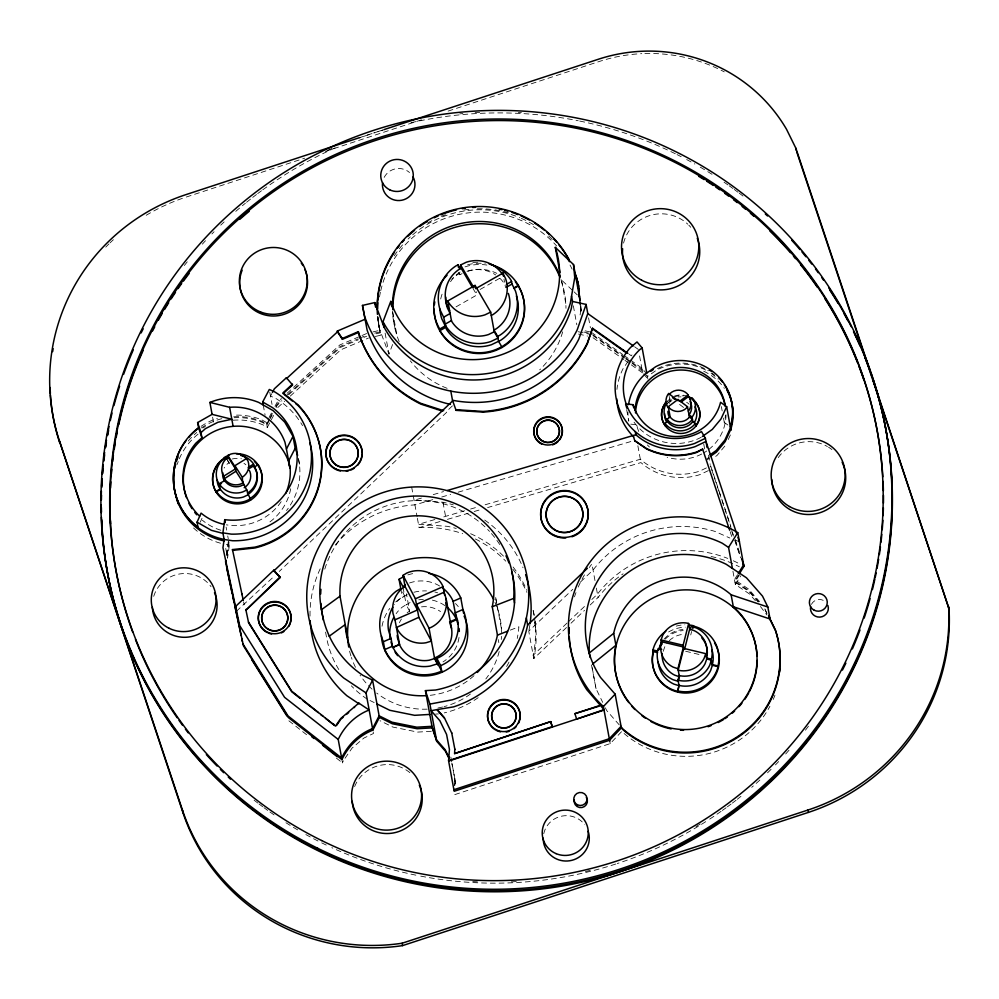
<?xml version="1.0" encoding="UTF-8"?>
<svg xmlns="http://www.w3.org/2000/svg" width="999" height="999" viewBox="0 0 999 999"><rect width="100%" height="100%" fill="white"/><g stroke="black" fill="none" stroke-linecap="round" stroke-linejoin="round"><path stroke-width="0.75" stroke-dasharray="5 3.75" d="M454.557 781.293L454.77 778.483M454.62 785.651L455.057 780.032M454.907 785.214L455.232 780.993M228.296 541.595L226.273 556.081M226.935 554.882L228.783 541.683L229.395 545.017L227.547 558.216L225.125 545.017M227.11 555.844L228.958 542.644A63.786 62.737 -10.4 0 1 225.974 542.182M580.082 314.935L580.819 310.664M690.734 634.939L691.608 631.493M336.438 758.154L342.532 762.936L343.306 760.776M663.161 651.398L664.847 646.653A22.852 22.477 -10.4 0 1 667.257 642.906M377.697 317.432A101.848 100.175 -10.4 0 0 379.72 329.595L388.961 354.083L392.819 343.918M200.287 522.127L202.01 518.256M728.283 439.51L731.418 432.692M271.778 393.656L270.504 396.079L275.524 398.264A78.059 76.773 -10.4 0 1 302.535 425.649M233.104 420.229A63.786 62.737 -10.4 0 1 262.799 424.787L267.332 427.36L266.433 422.477L268.419 418.718M269.081 417.457L271.728 412.45M274.962 406.306L276.885 402.659L281.431 398.501M269.355 419.006L266.721 424.026L262.188 421.441A63.786 62.737 -10.4 0 0 230.994 417.033M270.017 417.757L273.326 411.488M275.899 406.643L277.173 404.208L281.718 400.05M269.543 419.98L266.895 424.987L262.362 422.402A63.786 62.737 -10.4 0 0 234.191 417.744M270.205 418.718L272.178 414.972M276.074 407.604L277.347 405.169L281.893 401.011M267.332 427.36L270.642 421.103M271.291 419.842L273.938 414.835M737.524 574.687L734.477 579.62L748.538 589.01L759.565 601.598M738.573 574.999L734.752 581.168L748.813 590.559L758.84 601.997M739.522 574.737L734.939 582.142L749 591.52L758.016 601.823M755.444 600.774L749.425 593.906L735.364 584.515L740.721 575.874M345.055 758.241L352.06 748.114L363.836 738.099L373.464 733.491L373.027 731.118M631.955 354.932L631.356 355.806L629.07 354.195M628.146 361.313L623.151 368.531A60.589 59.603 -10.4 0 0 616.932 389.41M724.799 446.128L717.082 455.407L713.348 458.054M667.832 403.084L669.53 401.074A16.096 15.834 -10.4 0 1 671.753 399.375M454.795 794.617L610.202 743.606L621.965 731.243L623.501 732.991A94.393 92.845 -10.4 0 0 769.917 706.281M236.488 611.176L274.75 575.749M452.372 405.906L446.478 411.513L446.628 412.312L279.27 571.44M566.508 627.497L533.791 658.591L528.758 631.168L572.752 589.348M580.644 581.843L593.056 570.042A111.289 109.453 -10.4 0 1 714.809 531.368L729.857 538.024M567.02 623.076L533.179 655.244A111.051 109.228 -10.4 0 0 534.515 617.832M568.144 622.002L586.188 604.845M591.833 599.487L597.464 594.118A111.289 109.453 -10.4 0 1 727.734 558.404M571.016 623.201L584.552 610.339M590.184 604.969L598.089 597.464A111.289 109.453 -10.4 0 1 623.114 573.801M287.1 393.306L339.885 344.917L360.627 336.089M287.387 394.855L340.159 346.466L358.154 338.823M288.699 394.78L340.347 347.44L358.329 339.785M277.784 407.555L284.59 401.311M290.259 396.116L340.784 349.812L368.444 338.037M706.518 459.128L709.003 457.355M706.693 460.089L709.178 458.329M410.089 602.509L406.243 604.907L402.872 586.525M407.117 612.662L409.615 611.126L406.431 593.781M407.217 594.555L397.565 600.362A43.207 42.507 -10.4 0 0 395.429 602.172M480.094 289.473L502.147 276.898M456.056 306.843L476.81 295.017L476.211 291.696M458.566 272.54L459.84 274.713L462.225 273.564M227.847 460.539L228.908 462.774A13.874 13.636 -10.4 0 0 224.126 468.069M706.393 467.919L699.6 471.178A60.589 59.603 -10.4 0 1 640.334 459.253L484.003 505.107M708.366 470.616L700.212 474.525A60.589 59.603 -10.4 0 1 640.946 462.599L487.599 507.579M362.013 335.502L367.545 333.154M359.528 338.224L366.446 335.289M363.861 337.425L366.633 336.251M510.314 630.119L518.881 626.785A97.128 95.529 -10.4 0 1 517.232 638.448M359.003 137.825L372.327 133.441A395.729 389.223 -10.4 0 0 359.315 138.024M382.679 130.045L373.801 132.967A395.729 389.223 -10.4 0 1 384.053 129.745M186.301 197.028L304.645 158.179M325.349 151.386L421.503 119.83M448.139 111.089L599.025 61.563A159.478 156.855 -10.4 0 1 641.783 53.659M421.441 498.089L414.073 500.249L442.969 502.247A111.051 109.228 -10.4 0 1 453.296 504.845M433.229 494.63L443.544 491.595M432.792 499.637L414.922 504.87A111.051 109.228 -10.4 0 0 334.403 546.091M441.72 497.015L450.661 494.393M458.104 492.207L633.778 440.684M434.877 519.517L418.494 524.325L447.39 526.323A111.051 109.228 -10.4 0 1 456.256 528.483M443.806 516.895L464.647 510.789M470.604 509.04L478.046 506.855M417.395 518.331L419.105 527.659L441.446 521.116M447.402 519.368L468.244 513.249M474.2 511.5L481.643 509.328M373.014 331.893L379.857 330.319A101.848 100.175 -10.4 0 1 377.672 316.608M374.662 333.129L380.132 331.868A101.848 100.175 -10.4 0 1 377.834 316.608M376.211 333.778L380.307 332.829A101.848 100.175 -10.4 0 1 378.022 317.582M375.287 336.463L380.744 335.214A101.848 100.175 -10.4 0 1 378.284 316.858M435.576 714.085L438.461 713.91M431.356 731.293L417.682 732.092L392.894 727.072L380.032 720.729M630.806 424.15L636.813 424.812L637.287 427.36M585.164 330.844L589.685 331.83M583.94 332.055L588.461 333.054M578.084 331.693L591.658 334.677L592.095 337.063L623.726 359.49M578.521 334.066L587.574 336.064M685.639 651.248L701.822 655.132M735.276 540.009L739.435 541.845M370.005 700.511L374.175 702.572M266.433 422.477L261.9 419.892A63.786 62.737 -10.4 0 0 233.729 415.234M634.59 346.765L638.386 349.463M591.196 332.168L622.827 354.595M624.088 355.494L629.145 359.078M630.419 359.977L641.795 368.057L646.091 373.052M592.744 334.615L624.375 357.043M625.636 357.942L630.694 361.526M631.967 362.425L642.082 369.605L644.655 372.602M592.931 335.577L624.55 358.004M625.811 358.903L630.881 362.5M632.142 363.386L643.98 372.565M624.987 360.389L630.044 363.973M631.318 364.872L642.694 372.952L639.435 355.182M727.909 425.025L724.263 422.39A45.305 44.555 -10.4 0 0 725.436 415.172M683.541 407.455L678.758 403.796L678.471 402.185M667.594 401.773L669.605 403.321M288.886 720.803L308.391 736.126M562.325 280.756L573.039 290.859M574.1 291.87L577.31 294.905M760.451 606.493L766.795 614.934M619.28 724.912L606.705 710.551L605.369 707.829M644.842 373.564L647.414 376.573L656.318 370.254A52.36 51.498 -10.4 0 1 708.616 371.703M643.556 373.951L646.99 377.947M227.335 460.302L229.345 463.474L229.183 462.649M472.914 288.324L476.81 295.017M402.647 592.082L404.545 595.691L400.674 598.101A34.903 34.328 -10.4 0 0 394.48 604.707M409.652 611.363L406.193 604.657L402.322 607.08A34.903 34.328 -10.4 0 0 396.128 613.673M764.859 608.866L766.857 612.961M765.034 609.84L767.032 613.923M591.508 664.947L596.053 688.748L602.709 702.384M710.689 465.896L730.856 526.436M735.289 539.722L739.223 551.535M718.843 491.071L710.476 465.971L710.651 466.945M719.33 492.544L729.657 523.551M730.331 525.998L731.805 530.419M732.304 531.905L733.278 534.852M735.252 540.759L740.659 556.992M731.755 531.318L734.215 538.711M734.702 540.184L740.609 557.892M730.157 531.693L732.042 537.375M243.606 601.885L244.218 604.77M721.365 406.593L722.165 410.901M723.476 418.082L724.737 424.937M732.929 571.228L735.364 584.515M708.503 455.232L710.189 464.423M703.733 444.006L704.844 450.037M678.296 395.154L678.421 395.891M669.205 396.416L670.329 402.56M647.24 375.599L647.851 378.946M637.861 445.791L640.946 462.599M626.66 409.64L628.771 421.116A52.36 51.498 -10.4 0 1 627.946 412.1M588.573 317.869L590.409 327.872M573.339 305.819L576.823 324.8M561.7 281.281L565.846 303.858M561.263 279.745L561.675 282.005A86.638 85.215 -10.4 0 1 565.971 308.291M594.979 580.581L591.932 563.948A111.289 109.453 -10.4 0 0 589.273 567.544M596.366 588.099L598.089 597.464M609.765 741.233L610.202 743.606M592.195 667.769L596.053 688.748M503.996 279.171L504.545 282.18M505.107 285.177L505.569 287.724M534.552 622.277L536.001 630.132M459.84 274.713L459.627 273.589L457.592 274.563A39.111 38.462 -10.4 0 0 451.873 279.071M495.691 597.464L501.436 628.821M495.816 598.938L497.727 609.39M498.264 639.61L498.813 642.594M442.969 502.247L446.004 518.806M392.632 311.7L397.09 336.026M385.102 333.067L388.961 354.083M411.663 487.075L412.999 494.393M413.274 495.854L417.12 516.845M377.522 317.595L380.744 335.214M450.849 757.08L455.669 783.378L451.91 763.486L452.809 768.381M400.749 588.486L402.397 597.464M298.589 459.665L299.413 464.135M325.574 632.117L326.673 638.074A97.128 95.529 -10.4 0 0 340.347 671.99M342.095 760.564L342.532 762.936M269.767 392.12L272.028 404.395M263.224 404.995L265.097 415.184M212.6 417.132L213.574 422.415M226.111 527.122L226.661 530.107M227.735 535.963L228.247 538.748M580.756 305.432L581.443 312.662M580.594 305.944L581.143 311.725M580.407 306.318L581.106 312.212M726.023 414.81A45.305 44.555 -10.4 0 1 707.929 450.112M706.73 450.986A45.305 44.555 -10.4 0 1 704.258 452.584M701.685 454.021A45.305 44.555 -10.4 0 1 667.157 457.23M649.45 447.015A45.305 44.555 -10.4 0 1 647.389 444.955M638.736 431.481A45.305 44.555 -10.4 0 1 636.55 424.55M494.955 602.297A77.035 75.774 -10.4 0 1 501.273 639.497M499.213 651.523A77.035 75.774 -10.4 0 1 485.839 678.958M470.442 694.018A77.035 75.774 -10.4 0 1 444.08 706.63M442.582 707.005A77.035 75.774 -10.4 0 1 437.999 707.979M427.235 709.153A77.035 75.774 -10.4 0 1 376.71 693.081M372.04 689.148A77.035 75.774 -10.4 0 1 360.09 675.212M355.482 667.295A77.035 75.774 -10.4 0 1 351.386 657.417M350.924 655.981A77.035 75.774 -10.4 0 1 349.35 650.087M290.697 488.761A54.158 53.272 -10.4 0 1 268.194 523.139M220.816 530.244A54.158 53.272 -10.4 0 1 202.372 520.229M562.687 331.83A86.638 85.215 -10.4 0 1 539.697 369.842M447.115 388.324A86.638 85.215 -10.4 0 1 410.339 360.864M399.163 341.583A86.638 85.215 -10.4 0 1 392.919 314.173L392.507 311.913A86.638 85.215 -10.4 0 0 396.678 333.766M229.395 545.017A63.786 62.737 -10.4 0 1 226.411 544.567M220.492 543.219A63.786 62.737 -10.4 0 1 191.159 525.561M177.235 464.385A63.786 62.737 -10.4 0 1 178.209 461.55M179.308 458.778A63.786 62.737 -10.4 0 1 199.55 432.992M703.721 371.241A52.36 51.498 -10.4 0 1 724.375 388.361M379.52 296.89A101.848 100.175 -10.4 0 1 380.382 292.307M380.719 290.796A101.848 100.175 -10.4 0 1 455.094 215.322A101.848 100.175 -10.4 0 1 556.718 246.041M570.017 265.035A101.848 100.175 -10.4 0 1 572.102 269.143M774.949 695.179A94.393 92.845 -10.4 0 1 773.226 699.437M711.113 556.505A111.289 109.453 -10.4 0 1 718.406 558.354M719.842 558.778A111.289 109.453 -10.4 0 1 739.322 566.783M310.015 616.083A111.051 109.228 -10.4 0 1 320.654 567.832M470.616 533.703A111.051 109.228 -10.4 0 1 504.133 556.755M513.124 567.02A111.051 109.228 -10.4 0 1 526.835 590.359M533.204 610.389A111.051 109.228 -10.4 0 1 534.29 616.333M535.127 621.178A111.051 109.228 -10.4 0 1 533.791 658.591M419.105 527.659A111.051 109.228 -10.4 0 1 462.712 533.691M475.337 538.973A111.051 109.228 -10.4 0 1 505.806 561.176M512.812 569.18A111.051 109.228 -10.4 0 1 526.848 592.32M533.141 610.776A111.051 109.228 -10.4 0 1 534.115 615.209M733.303 560.776A111.289 109.453 -10.4 0 1 740.034 564.148M657.479 368.594A52.36 51.498 -10.4 0 1 708.441 370.729M712.2 373.251A52.36 51.498 -10.4 0 1 714.585 375.112M427.772 222.927A101.848 100.175 -10.4 0 1 431.843 220.667M441.233 216.321A101.848 100.175 -10.4 0 1 445.404 214.735M464.011 210.027A101.848 100.175 -10.4 0 1 471.403 209.141M477.335 208.816A101.848 100.175 -10.4 0 1 493.531 209.678M495.005 209.89A101.848 100.175 -10.4 0 1 509.428 213.074M201.386 427.897A63.786 62.737 -10.4 0 1 222.04 418.618M327.722 150.262A395.729 389.223 -10.4 0 1 331.955 148.302M459.802 113.861A395.729 389.223 -10.4 0 1 462.862 113.561M475.112 112.65A395.729 389.223 -10.4 0 1 479.695 112.4M518.306 112.4A395.729 389.223 -10.4 0 1 521.416 112.562M700.299 823.988A386.963 380.607 -10.4 0 1 694.992 827.184M590.247 870.341A386.963 380.607 -10.4 0 1 584.178 871.815M516.321 881.58A386.963 380.607 -10.4 0 1 510.152 881.88M477.435 881.817A386.963 380.607 -10.4 0 1 472.739 881.593M188.212 441.034A63.786 62.737 -10.4 0 1 196.753 432.48M202.822 428.022A63.786 62.737 -10.4 0 1 205.407 426.436M711.138 373.339A52.36 51.498 -10.4 0 1 718.119 379.121M394.23 255.844A101.848 100.175 -10.4 0 1 403.771 243.519M408.104 239.023A101.848 100.175 -10.4 0 1 410.352 236.888M412.662 234.827A101.848 100.175 -10.4 0 1 519.88 217.72M521.316 218.331A101.848 100.175 -10.4 0 1 533.753 224.825M548.676 236.001A101.848 100.175 -10.4 0 1 553.146 240.297M529.845 625.274A111.051 109.228 -10.4 0 1 528.758 631.168M484.69 520.054A111.051 109.228 -10.4 0 1 523.001 567.682M281.169 501.685A54.158 53.272 -10.4 0 1 226.373 524.825M298.364 458.266A63.786 62.737 -10.4 0 1 286.513 510.551M201.099 426.348A63.786 62.737 -10.4 0 1 217.37 418.344M701.198 437.287A52.36 51.498 -10.4 0 1 632.717 420.304M508.991 662.087A97.128 95.529 -10.4 0 1 506.143 667.32M478.184 697.664A97.128 95.529 -10.4 0 1 444.28 712.899M367.22 699.138A97.128 95.529 -10.4 0 1 351.336 685.826M473.988 675.686A77.035 75.774 -10.4 0 1 426.298 695.641M574.487 596.828A111.289 109.453 -10.4 0 1 575.973 592.594M578.209 587.075A111.289 109.453 -10.4 0 1 585.127 573.813M324.787 569.093A97.128 95.529 -10.4 0 1 396.278 503.071A97.128 95.529 -10.4 0 1 489.498 531.393M491.458 533.566A97.128 95.529 -10.4 0 1 501.061 546.653M686.625 402.297A12.238 12.025 -10.4 0 1 689.135 404.22M644.892 53.546A159.478 156.855 -10.4 0 1 724.263 71.841M105.769 247.103A197.864 194.618 -10.4 0 1 108.978 243.881M110.077 242.832A197.864 194.618 -10.4 0 1 113.386 239.71M146.204 215.272A197.864 194.618 -10.4 0 1 184.865 197.502M184.34 265.509A395.729 389.223 -10.4 0 1 187.25 261.838M202.36 244.143A395.729 389.223 -10.4 0 1 205.494 240.722M211.9 233.966A395.729 389.223 -10.4 0 1 214.073 231.743M220.742 225.162A395.729 389.223 -10.4 0 1 224.138 221.915M235.764 211.376A395.729 389.223 -10.4 0 1 245.367 203.259M246.591 202.273A395.729 389.223 -10.4 0 1 251.498 198.351M252.735 197.377A395.729 389.223 -10.4 0 1 256.468 194.518M257.73 193.569A395.729 389.223 -10.4 0 1 261.488 190.759M262.762 189.835A395.729 389.223 -10.4 0 1 336.376 147.352M410.989 122.702A395.729 389.223 -10.4 0 1 578.234 120.767M579.757 121.066A395.729 389.223 -10.4 0 1 675.649 153.908M677.022 154.595A395.729 389.223 -10.4 0 1 681.168 156.693M686.663 159.565A395.729 389.223 -10.4 0 1 694.854 164.048M700.262 167.158A395.729 389.223 -10.4 0 1 713.611 175.312M724.063 182.23A395.729 389.223 -10.4 0 1 727.921 184.902M729.195 185.802A395.729 389.223 -10.4 0 1 733.004 188.536M734.265 189.46A395.729 389.223 -10.4 0 1 738.024 192.258M739.272 193.194A395.729 389.223 -10.4 0 1 742.981 196.041M678.296 397.003A16.096 15.834 -10.4 0 1 681.093 396.865M669.742 402.26A16.096 15.834 -10.4 0 1 671.977 400.562M666.458 402.122A19.181 18.869 -10.4 0 1 671.328 398.239M673.576 397.152A19.181 18.869 -10.4 0 1 683.428 395.916M674.612 395.979A19.181 18.869 -10.4 0 1 686.95 396.029M354.633 786.575A35.027 34.453 -10.4 0 1 410.427 773.126M811.413 604.37A8.954 8.816 -10.4 0 1 825.374 601.71M543.743 833.753A23.039 22.665 -10.4 0 1 584.74 824.712M153.721 596.341A32.405 31.868 -10.4 0 1 211.039 586.688M382.03 626.223A43.207 42.507 -10.4 0 1 389.76 608.416M413.898 592.257A43.207 42.507 -10.4 0 1 426.511 590.909M434.877 592.045A43.207 42.507 -10.4 0 1 437.612 592.794M455.482 603.533A43.207 42.507 -10.4 0 1 458.279 606.63M668.618 631.955A33.479 32.93 -10.4 0 1 685.277 627.16M464.997 266.883A45.255 44.505 -10.4 0 1 486.9 265.06M384.178 177.372A16.284 16.009 -10.4 0 1 409.553 172.527M421.503 606.843A27.435 26.985 -10.4 0 1 440.534 611.575M418.793 599.825A34.903 34.328 -10.4 0 1 423.326 599.338M432.392 600.137A34.903 34.328 -10.4 0 1 444.805 605.544M623.563 243.107A38.649 38.012 -10.4 0 1 687.774 224.176M688.786 225.162A38.649 38.012 -10.4 0 1 690.734 227.273M778.258 457.604A37.013 36.414 -10.4 0 1 827.384 446.528M828.558 447.227A37.013 36.414 -10.4 0 1 831.93 449.587M409.528 582.979A34.903 34.328 -10.4 0 1 440.184 586.326M407.842 574.912A43.207 42.507 -10.4 0 1 414.71 573.264M459.028 637.437A34.903 34.328 -10.4 0 1 443.007 661.912M808.441 726.198A386.963 380.607 -10.4 0 1 803.745 732.379M788.998 750.249A386.963 380.607 -10.4 0 1 784.914 754.832M778.646 761.588A386.963 380.607 -10.4 0 1 775.436 764.922M771.091 769.33A386.963 380.607 -10.4 0 1 766.658 773.663M759.864 780.069A386.963 380.607 -10.4 0 1 751.723 787.337M740.946 796.353A386.963 380.607 -10.4 0 1 737.287 799.275M736.063 800.236A386.963 380.607 -10.4 0 1 732.354 803.084M731.118 804.02A386.963 380.607 -10.4 0 1 727.372 806.817M726.123 807.741A386.963 380.607 -10.4 0 1 722.339 810.464M721.078 811.35A386.963 380.607 -10.4 0 1 708.291 820.017M705.706 821.678A386.963 380.607 -10.4 0 1 617.27 863.548M615.796 864.023A386.963 380.607 -10.4 0 1 417.37 875.474M415.859 875.161A386.963 380.607 -10.4 0 1 331.83 847.676M326.248 845.067A386.963 380.607 -10.4 0 1 319.368 841.695M317.994 840.996A386.963 380.607 -10.4 0 1 303.047 832.991M297.665 829.894A386.963 380.607 -10.4 0 1 285.739 822.614M274.076 814.884A386.963 380.607 -10.4 0 1 268.981 811.325M267.72 810.426A386.963 380.607 -10.4 0 1 263.961 807.679M262.712 806.755A386.963 380.607 -10.4 0 1 259.003 803.97M257.767 803.021A386.963 380.607 -10.4 0 1 254.108 800.174M232.218 459.003A20.23 19.893 -10.4 0 1 241.396 458.753M243.956 463.361A13.874 13.636 -10.4 0 1 245.891 464.772M669.243 640.721A22.852 22.477 -10.4 0 1 683.978 634.24M664.098 639.148A27.735 27.285 -10.4 0 1 682.979 629.507M665.259 639.135A27.735 27.285 -10.4 0 1 683.166 630.556M676.198 626.123A33.479 32.93 -10.4 0 1 684.839 624.812M399.413 622.789A27.435 26.985 -10.4 0 1 401.436 619.018M440.709 298.976A39.111 38.462 -10.4 0 1 443.456 290.771M468.032 271.216A31.606 31.081 -10.4 0 1 495.691 274.937M499.937 278.346A31.606 31.081 -10.4 0 1 504.308 283.566M450.537 281.718A31.606 31.081 -10.4 0 1 460.089 272.028M467.582 264.797A45.255 44.505 -10.4 0 1 485.202 263.624M466.995 271.278A39.111 38.462 -10.4 0 1 496.828 273.351M472.827 262.575A39.111 38.462 -10.4 0 1 480.107 262.275"/><path stroke-width="1.5" d="M732.417 568.431L728.558 547.427L722.289 543.244A94.393 92.845 -10.4 0 0 609.402 564.772A94.393 92.845 -10.4 0 0 600.649 677.584L615.159 694.155L621.353 727.896L609.59 740.259L454.183 791.27L448.563 760.664L449.438 749.425L446.578 734.427L439.86 720.691L431.131 710.714L437.187 709.565L444.38 717.769L451.773 733.179M454.582 753.608L550.636 721.628L454.582 753.608L454.82 749.113M222.902 532.867L224.738 519.655A63.786 62.737 -10.4 0 0 292.183 481.431A63.786 62.737 -10.4 0 0 272.515 407.617L262.675 401.998L269.293 389.473L274.313 391.658A78.059 76.773 -10.4 0 1 308.229 478.821A78.059 76.773 -10.4 0 1 231.318 534.14L222.902 532.867L224.113 539.46L222.952 547.714L236.488 611.176L235.614 606.443L273.763 570.179L280.332 577.459L245.929 610.177L280.207 576.76M225.786 563.124L226.174 560.377M571.553 296.104L572.539 301.448L571.278 308.753A101.848 100.175 -10.4 0 1 483.479 379.483A101.848 100.175 -10.4 0 1 384.003 327.06L374.762 302.585L362.462 305.419L367.12 330.07A115.397 113.499 -10.4 0 0 450.424 404.37M683.703 648.376L705.769 653.658L704.07 658.416A22.852 22.477 -10.4 0 1 678.995 670.404L678.196 670.129L683.703 648.376L683.129 645.254L688.636 623.501L687.824 623.226A22.852 22.477 -10.4 0 0 662.749 635.214L661.063 639.972L661.862 644.355M677.934 668.743L683.441 646.977L661.375 641.683L661.088 642.482A22.852 22.477 -10.4 0 0 673.114 667.107L677.934 668.743L679.407 676.748L678.246 681.33L673.039 679.72A27.735 27.285 -10.4 0 1 657.642 650.237L658.179 648.563L661.675 649.412M684.527 649.45L689.672 629.133L688.636 623.501M690.284 629.795L691.158 626.348L696.365 627.959A27.735 27.285 -10.4 0 1 711.763 657.442L711.213 659.115L712.349 665.284L710.676 670.404A27.735 27.285 -10.4 0 1 680.644 685.751L678.958 685.214L677.747 692.107M658.079 661.725A27.735 27.285 -10.4 0 0 673.85 684.09L679.045 685.701L678.009 680.057L679.17 675.461L679.982 675.736A22.852 22.477 -10.4 0 0 705.057 663.748L706.743 658.99L705.769 653.658M692.806 628.558L693.518 625.736A33.479 32.93 -10.4 0 0 689.21 624.987M678.683 687.125L677.609 691.358A33.479 32.93 -10.4 0 1 653.246 651.56L657.554 652.597M658.503 650.287L660.177 645.154A27.735 27.285 -10.4 0 1 661.55 642.632M659.527 648.763L660.364 646.203A27.735 27.285 -10.4 0 1 661.738 643.681M572.539 301.448L586.113 304.433L577.135 330.007A115.397 113.499 -10.4 0 1 465.746 393.057A115.397 113.499 -10.4 0 1 364.573 316.208L362.462 305.419M586.113 304.433L587.787 313.574L578.808 339.136A115.397 113.499 -10.4 0 1 452.485 400.249L456.068 410.364L483.204 412.125A124.8 122.752 -10.4 0 0 587.337 343.931L592.482 328.234L627.934 353.384M592.482 328.234L587.212 343.231A124.8 122.752 -10.4 0 1 483.066 411.438L455.944 409.677L456.068 410.364M225.499 561.575L243.394 645.704L288.274 717.469L341.92 759.59L338.224 739.447C344.343 726.298 355.507 715.272 369.155 710.014L358.828 703.121L340.746 718.493L335.477 726.123L291.671 691.133L248.489 622.077M341.92 759.59C348.039 746.44 359.203 735.414 372.852 730.144L379.42 717.382L372.59 680.144L362.849 675.324A97.128 95.529 -10.4 0 1 320.891 603.421M706.231 656.193L706.518 655.394A22.852 22.477 -10.4 0 0 694.48 630.781L689.672 629.133M384.003 327.06L383.017 321.715L390.746 301.411A86.638 85.215 -10.4 0 0 499.975 355.257A86.638 85.215 -10.4 0 0 555.319 247.39L573.513 264.56L580.044 300.162M199.688 516.196A54.158 53.272 -10.4 0 1 195.879 443.156L201.923 437.749L200.986 432.617L205.419 428.646L218.007 422.24L231.818 419.243L212.088 414.36L197.627 422.552L198.576 427.672A63.786 62.737 -10.4 0 0 198.002 527.272L197.065 522.152L201.074 513.124A54.158 53.272 -10.4 0 0 223.626 524.263M626.835 408.204A52.36 51.498 -10.4 0 1 625.611 403.896L633.129 404.707A45.305 44.555 -10.4 0 0 677.597 436.526A45.305 44.555 -10.4 0 0 720.579 402.285L726.648 406.693L720.991 418.968L712.312 429.408L702.359 436.476M372.852 730.144L366.021 692.906L372.59 680.144M186.463 497.602A54.158 53.272 -10.4 0 1 219.305 429.333A54.158 53.272 -10.4 0 1 288.449 461.276L289.935 468.069L286.438 449.038L293.007 436.376L284.765 422.177L273.064 410.601L258.691 402.41A63.786 62.737 -10.4 0 0 209.902 402.422L212.088 414.36M293.007 436.376L295.192 448.314L288.624 460.964L290.11 467.757A54.158 53.272 -10.4 0 1 285.702 493.518M272.427 392.445L274.35 388.798L286.401 377.747L292.595 384.965L283.104 393.668M728.558 547.427L737.737 532.617A111.289 109.453 -10.4 0 0 591.283 560.377A111.289 109.453 -10.4 0 0 603.396 706.518L609.765 741.233M738.298 573.451L743.643 564.822L741.683 558.916M739.347 573.763L743.93 566.371L737.737 532.617M336.488 725.549L339.997 720.466M677.971 399.45L687.512 406.755L689.397 417.008L688.398 418.256A12.238 12.025 -10.4 0 1 671.116 418.181L670.167 416.945L668.281 406.68L677.971 399.45L678.221 400.824L668.668 393.531L667.694 394.755A12.238 12.025 -10.4 0 0 667.569 406.793L668.531 408.054M687.512 406.755L686.513 408.004A12.238 12.025 -10.4 0 1 669.23 407.917L668.281 406.68M688.311 411.101L689.285 409.865A12.238 12.025 -10.4 0 0 689.41 397.827L687.2 393.718A12.238 12.025 -10.4 0 0 669.917 393.631L668.918 394.88L668.668 393.531M667.207 403.621L665.521 402.335L665.646 403.072A19.181 18.869 -10.4 0 0 668.93 429.545A19.181 18.869 -10.4 0 0 695.841 426.161L695.366 423.526L692.831 421.59L691.995 417.02L692.994 415.834A16.096 15.834 -10.4 0 0 693.693 400.012L692.182 397.889L690.134 399.413M692.831 421.59L691.133 423.588A16.096 15.834 -10.4 0 1 668.406 422.739L667.095 419.23L670.167 416.945M603.396 706.518L615.159 694.155M621.066 726.348L609.303 738.711L453.896 789.722M280.332 577.459L273.888 570.879L452.609 400.949L450.811 391.108M437.187 709.565L453.571 706.88A111.051 109.228 -10.4 0 0 527.647 625.074L587.424 568.231M365.01 319.28L337.337 331.056L337.487 331.855L286.551 378.559L286.401 377.747M292.457 384.153L282.954 392.857L297.864 404.695A87.05 85.614 -10.4 0 1 254.87 547.152L232.467 549.575L232.617 550.374L255.02 547.952A87.05 85.614 -10.4 0 0 298.014 405.494L295.716 403.671M340.884 719.193L343.119 717.294M346.466 714.435L348.701 712.537M590.134 657.467L589.31 652.984L613.698 633.316A71.379 70.205 -10.4 0 1 731.118 594.78L767.844 607.03L770.179 619.767M592.669 664.01L615.896 645.279A71.379 70.205 -10.4 0 0 707.904 725.948A71.379 70.205 -10.4 0 0 733.316 606.743L770.042 618.993L775.361 629.894A94.393 92.845 -10.4 0 1 737.274 736.812A94.393 92.845 -10.4 0 1 622.739 728.87L621.216 727.122M679.682 401.286L688.149 394.955M681.181 401.998L688.448 396.566M665.434 426.049L664.947 423.414L667.519 421.503M323.389 620.217L321.466 609.702L340.01 596.191A77.035 75.774 -10.4 0 1 422.752 515.984A77.035 75.774 -10.4 0 1 492.245 606.755L497.452 635.127A77.035 75.774 -10.4 0 1 477.335 672.464M329.146 636.263L345.217 624.562A77.035 75.774 -10.4 0 0 426.298 695.641M705.394 438.311L694.517 443.519A60.589 59.603 -10.4 0 1 624.962 419.842A60.589 59.603 -10.4 0 1 630.569 347.415L637.012 341.945L642.157 347.939L639.947 349.513A52.36 51.498 -10.4 0 0 633.091 417.157A52.36 51.498 -10.4 0 0 700.287 432.28L701.435 431.468L705.394 438.311L707.105 447.577M650.774 371.341L653.309 369.543M709.964 454.932L716.183 450.512L724.874 440.072L730.519 427.797A52.36 51.498 -10.4 0 0 724.337 384.715M710.252 456.481L716.47 452.06L725.149 441.62L730.806 429.345A52.36 51.498 -10.4 0 0 726.935 390.122M405.432 584.927L402.872 586.525L399.063 579.32L403.883 576.423M441.908 672.252L440.696 665.659A43.207 42.507 -10.4 0 0 462.899 609.502L455.232 612.862L457.742 620.879A34.903 34.328 -10.4 0 1 437.874 657.954L436.8 658.279L438.049 665.109L434.602 658.566L429.12 660.239A27.435 26.985 -10.4 0 1 399.65 644.967L394.98 619.805L417.47 609.964L405.094 586.55L403.047 575.362L406.63 573.139A27.435 26.985 -10.4 0 1 442.957 586.313L444.642 595.204M405.094 586.55L402.609 588.099A27.435 26.985 -10.4 0 0 393.007 613.448L394.98 619.805M235.951 471.228L224.338 478.746A13.874 13.636 -10.4 0 0 240.26 484.165L243.257 482.742L235.951 471.228L234.927 465.684L246.666 458.429L248.102 461.363A13.874 13.636 -10.4 0 1 242.507 477.06C241.234 483.641 247.752 488.386 247.864 494.917L243.506 496.99A20.23 19.893 -10.4 0 1 220.28 489.098L216.134 491.146L216.383 492.47M222.727 472.602A13.874 13.636 -10.4 0 0 223.314 478.484L224.75 481.418L223.776 476.123L235.514 468.868L228.222 457.355L227.872 455.494L230.869 454.07A13.874 13.636 -10.4 0 1 246.778 459.49L246.666 458.429M224.251 458.229A24.838 24.426 -10.4 0 0 216.284 491.945L220.242 489.498L219.181 483.703L224.688 480.644A13.874 13.636 -10.4 0 0 240.609 486.063L243.594 484.64M221.516 483.416L219.368 484.752L217.282 480.469A20.23 19.893 -10.4 0 1 225.437 457.554L227.173 459.478M240.796 455.482A20.23 19.893 -10.4 0 1 253.571 464.011L248.252 467.47M249.675 468.294L253.983 465.621L256.081 469.905A20.23 19.893 -10.4 0 1 247.914 492.819L247.515 493.007M216.134 491.146A24.838 24.426 -10.4 0 0 250.324 498.801L248.189 494.293A20.23 19.893 -10.4 0 0 256.343 471.391L254.258 467.107L258.217 464.66L258.541 466.408A24.838 24.426 -10.4 0 1 238.923 503.833A24.838 24.426 -10.4 0 1 214.985 469.193M447.814 300.924L475.049 285.389L490.671 312.125L494.268 331.78L497.977 338.124L490.821 341.558A39.111 38.462 -10.4 0 1 445.929 326.273L444.955 324.275L451.423 320.579L447.814 300.924L448.601 302.547A31.606 31.081 -10.4 0 0 484.877 314.885L490.671 312.125M475.649 288.661L502.884 273.127L505.669 278.808A31.606 31.081 -10.4 0 1 492.919 314.61L491.271 315.397M516.383 296.041A39.111 38.462 -10.4 0 1 500.599 340.334L491.408 344.73A39.111 38.462 -10.4 0 1 446.516 329.458L443.656 317.195L450.112 313.511L447.34 307.829A31.606 31.081 -10.4 0 1 445.791 297.153M506.393 284.44L511.563 281.493L510.589 279.495A39.111 38.462 -10.4 0 0 488.723 263.686M506.868 286.988L512.037 284.041L511.563 281.493M440.147 331.393L439.722 329.046L445.242 325.886L441.808 318.856A39.111 38.462 -10.4 0 1 439.922 308.991M513.973 287.937L518.394 285.414L518.618 286.651A45.255 44.505 -10.4 0 0 515.347 281.805M445.529 327.46L440.01 330.607A45.255 44.505 -10.4 0 0 501.735 346.74L501.873 347.527M514.06 288.386L518.481 285.864A45.255 44.505 -10.4 0 1 501.735 346.74L498.563 341.308L497.652 336.338L493.943 329.995L495.591 329.208A31.606 31.081 -10.4 0 0 508.341 293.406M460.264 268.706L458.042 264.897L455.994 265.871A39.111 38.462 -10.4 0 0 440.222 310.165L443.656 317.195M472.127 286.988L461.201 268.281L460.589 264.972L466.371 262.2A31.606 31.081 -10.4 0 1 502.659 274.55M460.926 266.496L458.541 267.632L458.042 264.897M461.201 268.281L459.552 269.068A31.606 31.081 -10.4 0 0 446.803 304.87L449.575 310.539M228.172 457.155L225.986 458.191L225.836 457.367M228.222 457.355L227.947 457.48A13.874 13.636 -10.4 0 0 222.34 473.189L223.776 476.123M494.268 331.78L488.486 334.553A31.606 31.081 -10.4 0 1 452.21 322.202L451.423 320.579M497.652 336.338L499.687 335.364A39.111 38.462 -10.4 0 0 515.472 291.071L512.037 284.041M244.168 487.724L244.443 487.599A13.874 13.636 -10.4 0 0 250.037 471.89L249.076 469.93M246.953 489.922L242.595 491.995A20.23 19.893 -10.4 0 1 219.368 484.103L219.181 483.703M702.647 449.15L696.852 451.923A66.234 65.147 -10.4 0 1 646.328 448.414L634.852 440.759L646.415 448.863A66.234 65.147 -10.4 0 0 696.927 452.372L702.647 449.15L729.657 530.219M418.818 617.307L396.441 627.509A27.435 26.985 -10.4 0 0 425.924 642.782L431.393 641.108L418.818 617.307L415.422 598.776L443.069 586.675M456.481 619.705L453.109 601.311L460.789 597.951L463.636 613.461M385.002 650.711L383.366 641.745L391.034 638.386L388.524 630.357A34.903 34.328 -10.4 0 1 392.832 607.23M392.47 646.203L384.802 649.562A43.207 42.507 -10.4 0 0 441.695 671.103L437.799 663.723L430.169 666.083A34.903 34.328 -10.4 0 1 392.632 646.74M449.55 621.952L456.356 618.98L458.029 624.325M391.009 642.007L392.682 647.352L399.488 644.38L397.515 638.011A27.435 26.985 -10.4 0 1 397.19 635.214M392.719 647.577L399.525 644.605M451.036 622.09L455.119 620.304M358.341 331.656L358.491 332.467L342.395 339.31L342.257 338.499L358.341 331.656L358.728 333.716A124.388 122.34 -10.4 0 0 421.029 404.183L442.42 411.101M492.245 606.755L513.673 598.413L514.51 602.984M497.452 635.127L507.455 631.231M359.003 137.825L185.864 194.655A197.864 194.618 -10.4 0 0 59.478 441.034L183.004 812.786A200.849 197.552 -10.4 0 0 402.56 945.616L808.366 812.412A204.783 201.423 -10.4 0 0 949.025 608.841L872.776 378.971A395.729 389.223 -10.4 0 1 566.82 885.239A395.729 389.223 -10.4 0 1 101.686 519.805M384.153 129.558L598.588 59.178A159.478 156.855 -10.4 0 1 786.55 129.333L795.891 148.264L872.277 377.485M574.9 713.661L600.299 705.331L603.97 709.652L576.648 719.08L574.9 713.661L598.975 706.218M448.563 760.664L552.297 726.61L550.636 721.628M448.651 761.088L604.045 710.089M59.478 441.034L182.567 810.414A200.849 197.552 -10.4 0 0 402.122 943.231L807.929 810.039A204.783 201.423 -10.4 0 0 948.588 606.468M429.008 628.134L430.382 627.709A27.435 26.985 -10.4 0 0 446.066 598.588L444.093 592.232L416.433 604.333L429.008 628.134L434.602 658.566M447.402 490.472L635.826 434.74A60.589 59.603 -10.4 0 0 695.092 446.653L705.981 441.458L736.475 532.991M511.788 572.002A97.128 95.529 -10.4 0 1 435.539 690.022L425.424 690.621L429.907 704.083L452.272 699.824A111.051 109.228 -10.4 0 0 515.609 544.068A111.051 109.228 -10.4 0 0 349.188 510.601A111.051 109.228 -10.4 0 0 343.656 677.971L366.021 692.906M429.795 714.422L414.61 715.321L389.81 710.301L376.96 703.945M448.838 758.166L445.479 751.298L436.738 741.32L432.255 727.859L417.07 728.746L392.282 723.738L379.42 717.382M224.113 539.46L232.53 540.746A78.059 76.773 -10.4 0 0 309.777 442.707M661.063 639.972L683.129 645.254M711.213 659.115L706.555 657.991L706.842 657.192A22.852 22.477 -10.4 0 0 701.822 637.949M706.743 658.99L711.4 660.114L709.727 665.234A27.735 27.285 -10.4 0 1 679.695 680.581L678.009 680.057M665.759 631.193A33.479 32.93 -10.4 0 0 652.959 649.949L657.255 650.986M718.318 667.894L717.956 665.958L712.225 664.585L712.762 662.924A27.735 27.285 -10.4 0 0 712.05 650.199M712.349 665.284L718.081 666.658A33.479 32.93 -10.4 0 1 677.522 690.871M209.902 402.422L229.633 407.305A54.158 53.272 -10.4 0 1 284.965 442.245L286.438 449.038M223.102 533.429L211.426 530.344L197.065 522.152M358.591 332.917A124.388 122.34 -10.4 0 0 420.879 403.371L443.681 410.701M679.407 676.748L674.587 675.099A22.852 22.477 -10.4 0 1 662.137 653.396M587.787 313.574L633.329 345.879M592.607 328.933L626.922 353.271M672.502 397.627L674.887 399.45M691.995 417.02L688.973 414.71L689.947 413.474A12.238 12.025 -10.4 0 0 690.072 401.436M689.397 417.008L692.419 419.318L690.721 421.328A16.096 15.834 -10.4 0 1 667.994 420.479L667.095 419.23M300.224 698.438L291.795 691.82L248.614 622.777L245.804 609.477M302.635 700.324L318.281 712.612M320.679 714.51L323.089 716.395M325.499 718.293L333.928 724.899L333.803 724.213M338.224 739.447L284.578 697.327L239.698 625.574L235.614 606.443M311.613 736.625L314.048 738.536M322.59 745.242L337.225 756.73M284.253 394.568L292.282 400.949M621.353 727.896L622.889 729.645A94.393 92.845 -10.4 0 0 737.412 737.587A94.393 92.845 -10.4 0 0 775.511 630.669L768.855 617.045M437.262 709.989L444.455 718.194M667.407 420.904L665.883 418.781A16.096 15.834 -10.4 0 1 666.595 402.959M337.337 331.056L342.257 338.499M337.487 331.855L342.395 339.31M234.927 465.684L242.233 477.197M227.872 455.494L235.177 467.02M243.107 644.168L287.987 715.921L341.633 758.041C347.764 744.892 358.928 733.865 372.565 728.596L379.133 715.833L391.995 722.19L416.783 727.197L431.968 726.31L436.463 739.772L445.192 749.75L449.225 757.991M251.736 659.727L286.813 715.821M460.589 264.972L473.863 287.687M403.047 575.362L415.422 598.776M436.8 658.279L440.696 665.659M437.924 664.397L434.465 657.854L435.839 657.442A27.435 26.985 -10.4 0 0 451.523 628.321L446.066 598.588M767.844 607.03L762.512 596.128L746.478 577.822L726.148 564.248A94.393 92.845 -10.4 0 0 589.31 652.984M768.568 615.496L769.904 618.219M220.242 489.498L218.144 485.214A20.23 19.893 -10.4 0 1 217.17 480.119M796.827 152.123L949.025 608.841M737.949 537.412L739.435 541.845M742.944 563.411L743.93 566.371M633.116 435.539L634.939 441.196M550.724 722.052L552.297 726.61M197.627 422.552L200.986 432.617M198.576 427.672L201.923 437.749M453.109 601.311L452.947 600.786A34.903 34.328 -10.4 0 0 442.644 588.036M449.937 623.226L451.523 628.321M232.467 549.575L243.294 600.436M226.723 567.969L232.18 593.581M232.817 596.59L234.103 602.622M235.065 607.142L241.134 635.576M241.77 638.573L242.407 641.57M451.698 732.754L454.895 749.537M795.891 148.264L796.328 150.649M807.929 810.039L808.366 812.412M726.648 406.693L730.981 430.319M696.066 403.184L695.928 402.435A19.181 18.869 -10.4 0 0 688.111 396.466M731.118 594.78L733.466 607.517M693.518 625.736L693.593 626.161A33.479 32.93 -10.4 0 1 717.956 665.958M642.157 347.939L646.765 373.052M623.376 350.149L623.501 350.849M633.129 404.707L633.653 407.58M635.252 431.593L635.826 434.74M652.959 649.949L653.383 652.31A33.479 32.93 -10.4 0 0 686.425 693.031A33.479 32.93 -10.4 0 0 718.019 650.836M555.319 247.39L559.915 272.39M613.698 633.316L616.046 646.066M600.299 705.331L586.713 689.622A111.289 109.453 -10.4 0 1 569.255 636.525M502.884 273.127L503.446 276.161M475.049 285.389L475.449 287.575M526.348 618.006L527.647 625.074M436.675 408.678L436.825 409.478M390.746 301.411L391.546 305.819M446.004 602.634L446.541 605.606M374.762 302.585L375.587 307.093M429.907 704.083L436.738 741.32M425.424 690.621L432.255 727.859M399.063 579.32L400.749 588.486L395.929 591.396A43.207 42.507 -10.4 0 0 383.366 641.745M391.034 638.386L392.682 647.352M340.01 596.191L347.677 637.999M358.828 703.121L358.966 703.808L346.915 695.766A111.051 109.228 -10.4 0 1 310.165 620.579M402.122 943.231L402.56 945.616M354.383 706.892L354.52 707.592M262.675 401.998L263.224 404.995M273.763 570.179L273.888 570.879M253.758 464.41L254.258 467.107M250.574 500.124L250.25 498.376A24.838 24.426 -10.4 0 0 258.217 464.66M229.633 407.305L233.117 426.336M224.35 458.766L224.126 457.579A24.838 24.426 -10.4 0 1 228.808 455.319M241.908 593.856L242.058 594.655M224.738 519.655L225.287 522.639M182.567 810.414L183.004 812.786M578.945 288.586L579.22 291.483M580.269 304.87L578.346 284.628A101.848 100.175 -10.4 0 0 575.849 275.736M579.457 296.928L578.221 283.903A101.848 100.175 -10.4 0 0 574.687 272.09M573.513 264.56L574.75 277.585L570.292 303.409A101.848 100.175 -10.4 0 1 482.505 374.138A101.848 100.175 -10.4 0 1 383.017 321.715M635.514 412.962A45.305 44.555 -10.4 0 1 676.773 370.229A45.305 44.555 -10.4 0 1 724.949 404.682M633.653 436.888A60.589 59.603 -10.4 0 1 616.708 398.776M348.751 647.077A77.035 75.774 -10.4 0 1 400.599 561.5A77.035 75.774 -10.4 0 1 493.643 599.512M757.18 660.426A71.379 70.205 -10.4 0 1 749.487 691.47M748.775 692.831A71.379 70.205 -10.4 0 1 744.73 699.412M741.957 703.146A71.379 70.205 -10.4 0 1 738.973 706.668M734.627 711.063A71.379 70.205 -10.4 0 1 732.304 713.136M727.397 716.957A71.379 70.205 -10.4 0 1 724.837 718.693M723.538 719.517A71.379 70.205 -10.4 0 1 718.119 722.552M710.963 725.699A71.379 70.205 -10.4 0 1 708.054 726.723M683.541 730.319A71.379 70.205 -10.4 0 1 680.419 730.169M671.178 728.92A71.379 70.205 -10.4 0 1 654.994 723.601M653.608 722.939A71.379 70.205 -10.4 0 1 650.886 721.528M645.579 718.306A71.379 70.205 -10.4 0 1 641.808 715.596M634.877 709.54A71.379 70.205 -10.4 0 1 631.718 706.156M628.783 702.572A71.379 70.205 -10.4 0 1 661.45 594.243A71.379 70.205 -10.4 0 1 757.08 655.844M196.766 514.822A54.158 53.272 -10.4 0 1 194.755 512.437M192.033 508.678A54.158 53.272 -10.4 0 1 188.911 503.296M392.794 309.74A86.638 85.215 -10.4 0 1 462.662 225.462A86.638 85.215 -10.4 0 1 559.602 276.448M377.597 308.891A101.848 100.175 -10.4 0 1 377.822 302.772M378.084 299.7A101.848 100.175 -10.4 0 1 378.446 296.616M567.907 259.016A101.848 100.175 -10.4 0 1 569.405 261.688M575.636 275.811A101.848 100.175 -10.4 0 1 578.633 286.176M871.116 373.651A395.729 389.223 -10.4 0 1 568.169 883.99A395.729 389.223 -10.4 0 1 101.448 517.307M101.311 512.699A395.729 389.223 -10.4 0 1 101.199 504.994M101.211 500.349A395.729 389.223 -10.4 0 1 101.411 491.058M101.586 486.413A395.729 389.223 -10.4 0 1 102.023 478.658M102.348 474.001A395.729 389.223 -10.4 0 1 103.184 464.722M103.684 460.089A395.729 389.223 -10.4 0 1 104.645 452.385M105.295 447.777A395.729 389.223 -10.4 0 1 106.493 440.147M107.293 435.589A395.729 389.223 -10.4 0 1 109.028 426.536M110.302 420.542A395.729 389.223 -10.4 0 1 112.038 413.049M113.936 405.569A395.729 389.223 -10.4 0 1 119.593 386.201M123.589 374.388A395.729 389.223 -10.4 0 1 133.317 349.775M141.134 332.917A395.729 389.223 -10.4 0 1 143.194 328.796M765.284 213.936A395.729 389.223 -10.4 0 1 767.569 216.009M791.683 240.222A395.729 389.223 -10.4 0 1 799.937 249.575M801.96 251.948A395.729 389.223 -10.4 0 1 805.931 256.755M808.853 260.389A395.729 389.223 -10.4 0 1 811.725 264.061M815.484 268.993A395.729 389.223 -10.4 0 1 818.256 272.727M821.852 277.734A395.729 389.223 -10.4 0 1 823.613 280.257M828.77 287.874A395.729 389.223 -10.4 0 1 851.248 326.661M854.669 333.641A395.729 389.223 -10.4 0 1 870.104 370.766M883.066 481.406A386.963 380.607 -10.4 0 1 883.391 490.684M883.466 495.342A386.963 380.607 -10.4 0 1 883.453 503.134M883.378 507.817A386.963 380.607 -10.4 0 1 883.116 515.634M882.879 520.317A386.963 380.607 -10.4 0 1 882.229 529.707M881.817 534.39A386.963 380.607 -10.4 0 1 881.006 542.182M880.431 546.84A386.963 380.607 -10.4 0 1 879.357 554.582M878.645 559.203A386.963 380.607 -10.4 0 1 877.035 568.394M876.148 572.951A386.963 380.607 -10.4 0 1 875.211 577.497M874.887 579.008A386.963 380.607 -10.4 0 1 872.427 589.572M870.067 598.626A386.963 380.607 -10.4 0 1 864.16 618.119M859.989 629.982A386.963 380.607 -10.4 0 1 852.384 648.925M845.878 663.136A386.963 380.607 -10.4 0 1 842.432 670.092M230.519 779.17A386.963 380.607 -10.4 0 1 228.247 777.035M223.726 772.714A386.963 380.607 -10.4 0 1 220.392 769.405M217.083 766.058A386.963 380.607 -10.4 0 1 206.343 754.595M188.249 732.879A386.963 380.607 -10.4 0 1 185.414 729.145M182.617 725.386A386.963 380.607 -10.4 0 1 178.983 720.329M177.198 717.794A386.963 380.607 -10.4 0 1 135.477 639.497M132.742 632.23A386.963 380.607 -10.4 0 1 419.205 128.746A386.963 380.607 -10.4 0 1 882.816 476.785M178.596 504.445A63.786 62.737 -10.4 0 1 176.586 498.838M733.179 412.55A52.36 51.498 -10.4 0 1 733.254 415.547M779.969 669.118A94.393 92.845 -10.4 0 1 779.632 672.152M224.313 540.934A63.786 62.737 -10.4 0 1 174.301 471.266M174.775 468.331A63.786 62.737 -10.4 0 1 175.774 463.936M176.611 461.038A63.786 62.737 -10.4 0 1 178.134 456.805M295.192 448.314A63.786 62.737 -10.4 0 1 297.627 455.357M224.026 539.385A63.786 62.737 -10.4 0 1 185.901 440.871M188.724 437.375A63.786 62.737 -10.4 0 1 198.651 428.096M635.039 410.414A45.305 44.555 -10.4 0 1 678.533 367.52A45.305 44.555 -10.4 0 1 725.237 406.456M730.344 426.798A52.36 51.498 -10.4 0 0 713.536 372.078A52.36 51.498 -10.4 0 0 655.669 366.733L644.555 374.613A52.36 51.498 -10.4 0 0 628.533 404.645M392.382 307.48A86.638 85.215 -10.4 0 1 463.736 222.914A86.638 85.215 -10.4 0 1 560.277 276.96M377.422 314.348A101.848 100.175 -10.4 0 1 451.036 210.527A101.848 100.175 -10.4 0 1 568.98 259.428M377.31 308.878A101.848 100.175 -10.4 0 1 381.843 278.459M382.305 276.998A101.848 100.175 -10.4 0 1 394.617 252.035M397.34 248.239A101.848 100.175 -10.4 0 1 399.25 245.766M402.272 242.17A101.848 100.175 -10.4 0 1 404.37 239.847M407.642 236.501A101.848 100.175 -10.4 0 1 414.585 230.307M419.58 226.511A101.848 100.175 -10.4 0 1 427.485 221.378M434.178 217.794A101.848 100.175 -10.4 0 1 438.211 215.921M440.946 214.773A101.848 100.175 -10.4 0 1 456.481 209.877M462.262 208.716A101.848 100.175 -10.4 0 1 465.197 208.267M472.602 207.48A101.848 100.175 -10.4 0 1 475.561 207.317M499.113 209.078A101.848 100.175 -10.4 0 1 502.022 209.678M504.895 210.364A101.848 100.175 -10.4 0 1 507.729 211.126M512.1 212.462A101.848 100.175 -10.4 0 1 517.969 214.61M520.854 215.821A101.848 100.175 -10.4 0 1 529.27 219.967M534.59 223.127A101.848 100.175 -10.4 0 1 544.68 230.432M547.052 232.455A101.848 100.175 -10.4 0 1 549.363 234.54M553.746 238.886A101.848 100.175 -10.4 0 1 556.843 242.32M558.828 244.693A101.848 100.175 -10.4 0 1 569.118 260.14M569.13 633.553A111.289 109.453 -10.4 0 1 569.13 627.584M557.592 497.802A18.407 18.094 -10.4 0 1 582.779 516.533A18.407 18.094 -10.4 0 1 553.858 529.358A18.407 18.094 -10.4 0 1 556.493 498.289M320.691 594.018A97.128 95.529 -10.4 0 1 320.941 589.348M505.956 555.794A97.128 95.529 -10.4 0 1 508.978 563.011M321.466 609.702A97.128 95.529 -10.4 0 1 411.675 496.191A97.128 95.529 -10.4 0 1 513.673 598.413M348.576 440.197A14.186 13.961 -10.4 0 1 353.796 463.586A14.186 13.961 -10.4 0 1 330.382 457.13A14.186 13.961 -10.4 0 1 347.39 439.872M694.954 406.843A16.096 15.834 -10.4 0 1 694.243 422.677M666.408 421.64A16.096 15.834 -10.4 0 1 664.61 413.648M669.505 417.357A12.238 12.025 -10.4 0 1 667.931 411.326M525.624 574.712A111.051 109.228 -10.4 0 1 530.069 623.776M59.915 443.406A197.864 194.618 -10.4 0 1 50.474 394.992M50.387 393.506A197.864 194.618 -10.4 0 1 50.15 387.525M52.647 351.648A197.864 194.618 -10.4 0 1 53.159 348.688M101.448 512.125A395.729 389.223 -10.4 0 1 101.386 507.504M101.411 499.775A395.729 389.223 -10.4 0 1 101.498 495.129M101.773 487.375A395.729 389.223 -10.4 0 1 102.098 481.168M102.647 473.426A395.729 389.223 -10.4 0 1 103.059 468.781M103.859 461.051A395.729 389.223 -10.4 0 1 104.62 454.895M105.694 447.215A395.729 389.223 -10.4 0 1 106.418 442.632M107.742 435.04A395.729 389.223 -10.4 0 1 108.604 430.507M829.794 290.122A395.729 389.223 -10.4 0 1 837.961 303.172M844.155 313.898A395.729 389.223 -10.4 0 1 847.851 320.729M853.496 331.805A395.729 389.223 -10.4 0 1 860.027 345.904M864.834 357.317A395.729 389.223 -10.4 0 1 867.631 364.51M696.003 402.809A19.181 18.869 -10.4 0 1 695.779 425.786M665.359 425.674A19.181 18.869 -10.4 0 1 665.584 402.697M695.366 423.526A19.181 18.869 -10.4 0 1 664.947 423.414M692.557 399.687A19.181 18.869 -10.4 0 1 695.841 426.161M541.645 444.08A14.323 14.086 -10.4 0 1 535.164 425.537A14.323 14.086 -10.4 0 1 553.833 418.506A14.323 14.086 -10.4 0 1 561.401 436.638M560.889 437.762A14.323 14.086 -10.4 0 1 559.565 439.86M557.904 441.695A14.323 14.086 -10.4 0 1 552.572 444.842M362.237 453.946A18.157 17.857 -10.4 0 1 357.605 465.322M354.008 468.381A18.157 17.857 -10.4 0 1 350.849 470.017M348.601 470.754A18.157 17.857 -10.4 0 1 346.266 471.203M340.359 470.979A18.157 17.857 -10.4 0 1 326.074 451.436A18.157 17.857 -10.4 0 1 344.68 435.601A18.157 17.857 -10.4 0 1 362.212 452.385M558.104 537.15A23.814 23.427 -10.4 0 1 541.883 507.38A23.814 23.427 -10.4 0 1 572.902 492.557A23.814 23.427 -10.4 0 1 586.401 523.626M585.751 525.012A23.814 23.427 -10.4 0 1 571.915 536.775M565.809 537.937A23.814 23.427 -10.4 0 1 559.615 537.512M267.507 632.679A16.421 16.146 -10.4 0 1 259.64 611.95A16.421 16.146 -10.4 0 1 280.257 602.897A16.421 16.146 -10.4 0 1 290.509 622.577M290.047 623.913A16.421 16.146 -10.4 0 1 288.786 626.448M283.878 631.518A16.421 16.146 -10.4 0 1 281.368 632.891M271.566 634.015A16.421 16.146 -10.4 0 1 268.806 633.241M419.33 785.164A35.027 34.453 -10.4 0 1 395.342 832.542A35.027 34.453 -10.4 0 1 352.247 801.335M827.909 605.519A8.954 8.816 -10.4 0 1 819.892 617.107A8.954 8.816 -10.4 0 1 810.639 606.543M588.174 831.255A23.039 22.665 -10.4 0 1 569.692 860.763A23.039 22.665 -10.4 0 1 543.231 838.161M214.498 592.719A32.405 31.868 -10.4 0 1 192.07 636.425A32.405 31.868 -10.4 0 1 152.372 607.342M586.363 797.477A6.656 6.543 -10.4 0 1 582.017 807.504A6.656 6.543 -10.4 0 1 574.288 799.774M464.11 616.096A43.207 42.507 -10.4 0 1 434.553 674.725A43.207 42.507 -10.4 0 1 381.431 635.926M714.535 642.969A33.479 32.93 -10.4 0 1 717.582 649.475M215.559 468.044A24.838 24.426 -10.4 0 1 223.264 459.465M254.42 461.501A24.838 24.426 -10.4 0 1 257.829 465.347M519.33 287.912A45.255 44.505 -10.4 0 1 490.247 352.185A45.255 44.505 -10.4 0 1 434.153 309.141M434.39 304.782A45.255 44.505 -10.4 0 1 434.79 301.885M709.427 369.98A52.36 51.498 -10.4 0 1 711.912 371.703M718.706 377.672A52.36 51.498 -10.4 0 1 722.589 382.255M495.304 729.794A16.334 16.071 -10.4 0 1 489.81 708.091A16.334 16.071 -10.4 0 1 511.713 701.922A16.334 16.071 -10.4 0 1 518.481 723.276M516.071 726.748A16.334 16.071 -10.4 0 1 513.998 728.683M509.003 731.343A16.334 16.071 -10.4 0 1 506.218 731.992M500.561 731.842A16.334 16.071 -10.4 0 1 496.54 730.469M842.132 462.25A37.013 36.414 -10.4 0 1 817.457 513.436A37.013 36.414 -10.4 0 1 771.752 479.483M304.87 269.418A33.954 33.404 -10.4 0 1 273.838 316.009A33.954 33.404 -10.4 0 1 242.158 270.205M301.261 263.074A33.954 33.404 -10.4 0 1 302.872 265.522M413.037 176.885A16.284 16.009 -10.4 0 1 401.698 200.262A16.284 16.009 -10.4 0 1 382.542 182.705M397.727 655.681A34.903 34.328 -10.4 0 1 395.055 652.06M447.202 607.342A34.903 34.328 -10.4 0 1 456.318 619.155M697.265 238.249A38.649 38.012 -10.4 0 1 666.345 289.523A38.649 38.012 -10.4 0 1 622.627 248.726M428.771 573.351A43.207 42.507 -10.4 0 1 460.789 597.951M459.09 628.471A34.903 34.328 -10.4 0 1 459.328 631.468M110.639 523.851A386.963 380.607 -10.4 0 1 110.489 520.766M110.277 514.585A386.963 380.607 -10.4 0 1 110.165 508.379M110.165 500.586A386.963 380.607 -10.4 0 1 110.277 494.343M110.502 488.086A386.963 380.607 -10.4 0 1 110.827 481.83M111.389 474.013A386.963 380.607 -10.4 0 1 111.801 469.33M112.612 461.538A386.963 380.607 -10.4 0 1 113.386 455.332M114.261 449.138A386.963 380.607 -10.4 0 1 115.235 442.982M116.296 436.85A386.963 380.607 -10.4 0 1 117.17 432.28M118.731 424.712A386.963 380.607 -10.4 0 1 143.132 350.499M152.585 330.894A386.963 380.607 -10.4 0 1 154.72 326.823M158.404 320.092A386.963 380.607 -10.4 0 1 162.225 313.411M164.598 309.428A386.963 380.607 -10.4 0 1 168.669 302.834M171.166 298.913A386.963 380.607 -10.4 0 1 175.462 292.432M178.097 288.586A386.963 380.607 -10.4 0 1 181.681 283.516M183.516 280.994A386.963 380.607 -10.4 0 1 189.098 273.539M239.735 219.405A386.963 380.607 -10.4 0 1 249.226 211.301M698.801 176.373A386.963 380.607 -10.4 0 1 704.108 179.595M706.743 181.244A386.963 380.607 -10.4 0 1 713.274 185.452M715.871 187.175A386.963 380.607 -10.4 0 1 719.73 189.798M724.812 193.356A386.963 380.607 -10.4 0 1 728.596 196.091M733.566 199.788A386.963 380.607 -10.4 0 1 737.25 202.61M742.095 206.431A386.963 380.607 -10.4 0 1 745.679 209.34M750.399 213.274A386.963 380.607 -10.4 0 1 753.87 216.259M769.892 231.006A386.963 380.607 -10.4 0 1 790.409 252.66M793.493 256.219A386.963 380.607 -10.4 0 1 795.529 258.629M800.511 264.685A386.963 380.607 -10.4 0 1 817.307 287.2M824.987 298.801A386.963 380.607 -10.4 0 1 857.579 362.774M858.703 365.671A386.963 380.607 -10.4 0 1 863.96 380.244M236.426 453.833A24.838 24.426 -10.4 0 1 258.316 465.222M390.172 639.335A34.903 34.328 -10.4 0 1 393.731 617.519M439.722 329.046A45.255 44.505 -10.4 0 1 447.077 275.262M490.996 264.735A45.255 44.505 -10.4 0 1 518.394 285.414M317.694 848.263A395.729 389.223 -10.4 0 0 891.37 476.261A395.729 389.223 -10.4 0 0 280.257 174.962A395.729 389.223 -10.4 0 0 317.694 848.263M321.653 840.546A386.963 380.607 -10.4 0 0 882.616 476.785A386.963 380.607 -10.4 0 0 285.04 182.155A386.963 380.607 -10.4 0 0 321.653 840.546M554.145 529.383A18.407 18.094 -10.4 0 0 582.817 515.546A18.407 18.094 -10.4 0 0 556.468 498.089A18.407 18.094 -10.4 0 0 554.145 529.383M336.238 464.947A14.186 13.961 -10.4 0 0 358.204 454.008A14.186 13.961 -10.4 0 0 337.712 440.796A14.186 13.961 -10.4 0 0 336.238 464.947M542.932 441.196A11.364 11.176 -10.4 0 0 559.403 430.519A11.364 11.176 -10.4 0 0 541.858 421.878A11.364 11.176 -10.4 0 0 542.932 441.196M542.981 441.471A11.364 11.176 -10.4 0 0 559.452 430.794A11.364 11.176 -10.4 0 0 541.908 422.14A11.364 11.176 -10.4 0 0 542.981 441.471M496.428 729.907A16.334 16.071 -10.4 0 0 520.117 714.56A16.334 16.071 -10.4 0 0 494.892 702.122A16.334 16.071 -10.4 0 0 496.428 729.907M541.545 443.544A14.323 14.086 -10.4 0 0 562.312 430.07A14.323 14.086 -10.4 0 0 540.184 419.168A14.323 14.086 -10.4 0 0 541.545 443.544M335.789 468.943A18.157 17.857 -10.4 0 0 362.125 451.873A18.157 17.857 -10.4 0 0 334.078 438.049A18.157 17.857 -10.4 0 0 335.789 468.943M553.646 534.927A23.814 23.427 -10.4 0 0 588.174 512.537A23.814 23.427 -10.4 0 0 551.398 494.405A23.814 23.427 -10.4 0 0 553.646 534.927M268.719 632.704A16.421 16.146 -10.4 0 0 290.871 615.059A16.421 16.146 -10.4 0 0 264.385 605.069A16.421 16.146 -10.4 0 0 268.719 632.704M370.929 826.573A35.027 34.453 -10.4 0 0 421.528 793.368A35.027 34.453 -10.4 0 0 367.27 766.995A35.027 34.453 -10.4 0 0 370.929 826.573M169.031 628.246A32.405 31.868 -10.4 0 0 216.009 597.789A32.405 31.868 -10.4 0 0 165.959 573.114A32.405 31.868 -10.4 0 0 169.031 628.246M814.272 610.264A8.954 8.816 -10.4 0 0 827.259 601.848A8.954 8.816 -10.4 0 0 813.423 595.029A8.954 8.816 -10.4 0 0 814.272 610.264M556.118 853.646A23.039 22.665 -10.4 0 0 588.111 830.007A23.039 22.665 -10.4 0 0 551.485 814.672A23.039 22.665 -10.4 0 0 556.118 853.646M269.668 630.044A13.087 12.875 -10.4 0 0 287.737 616.483A13.087 12.875 -10.4 0 0 266.87 607.916A13.087 12.875 -10.4 0 0 269.668 630.044M577.41 804.844A6.656 6.543 -10.4 0 0 587.05 798.601A6.656 6.543 -10.4 0 0 576.773 793.531A6.656 6.543 -10.4 0 0 577.41 804.844M269.618 629.82A13.087 12.875 -10.4 0 0 287.7 616.258A13.087 12.875 -10.4 0 0 266.833 607.692A13.087 12.875 -10.4 0 0 269.618 629.82M498.376 726.897A12.275 12.075 -10.4 0 0 516.158 715.359A12.275 12.075 -10.4 0 0 497.215 706.018A12.275 12.075 -10.4 0 0 498.376 726.897M498.326 726.623A12.275 12.075 -10.4 0 0 516.108 715.097A12.275 12.075 -10.4 0 0 497.165 705.744A12.275 12.075 -10.4 0 0 498.326 726.623M789.497 506.543A37.013 36.414 -10.4 0 0 845.154 474.937A37.013 36.414 -10.4 0 0 789.809 443.444A37.013 36.414 -10.4 0 0 789.497 506.543M260.514 311.938A33.954 33.404 -10.4 0 0 306.905 276.124A33.954 33.404 -10.4 0 0 252.447 254.645A33.954 33.404 -10.4 0 0 260.514 311.938M389.672 189.785A16.284 16.009 -10.4 0 0 413.274 174.475A16.284 16.009 -10.4 0 0 388.136 162.088A16.284 16.009 -10.4 0 0 389.672 189.785M641.645 280.195A38.649 38.012 -10.4 0 0 698.788 245.567A38.649 38.012 -10.4 0 0 640.059 214.335A38.649 38.012 -10.4 0 0 641.645 280.195"/></g></svg>
